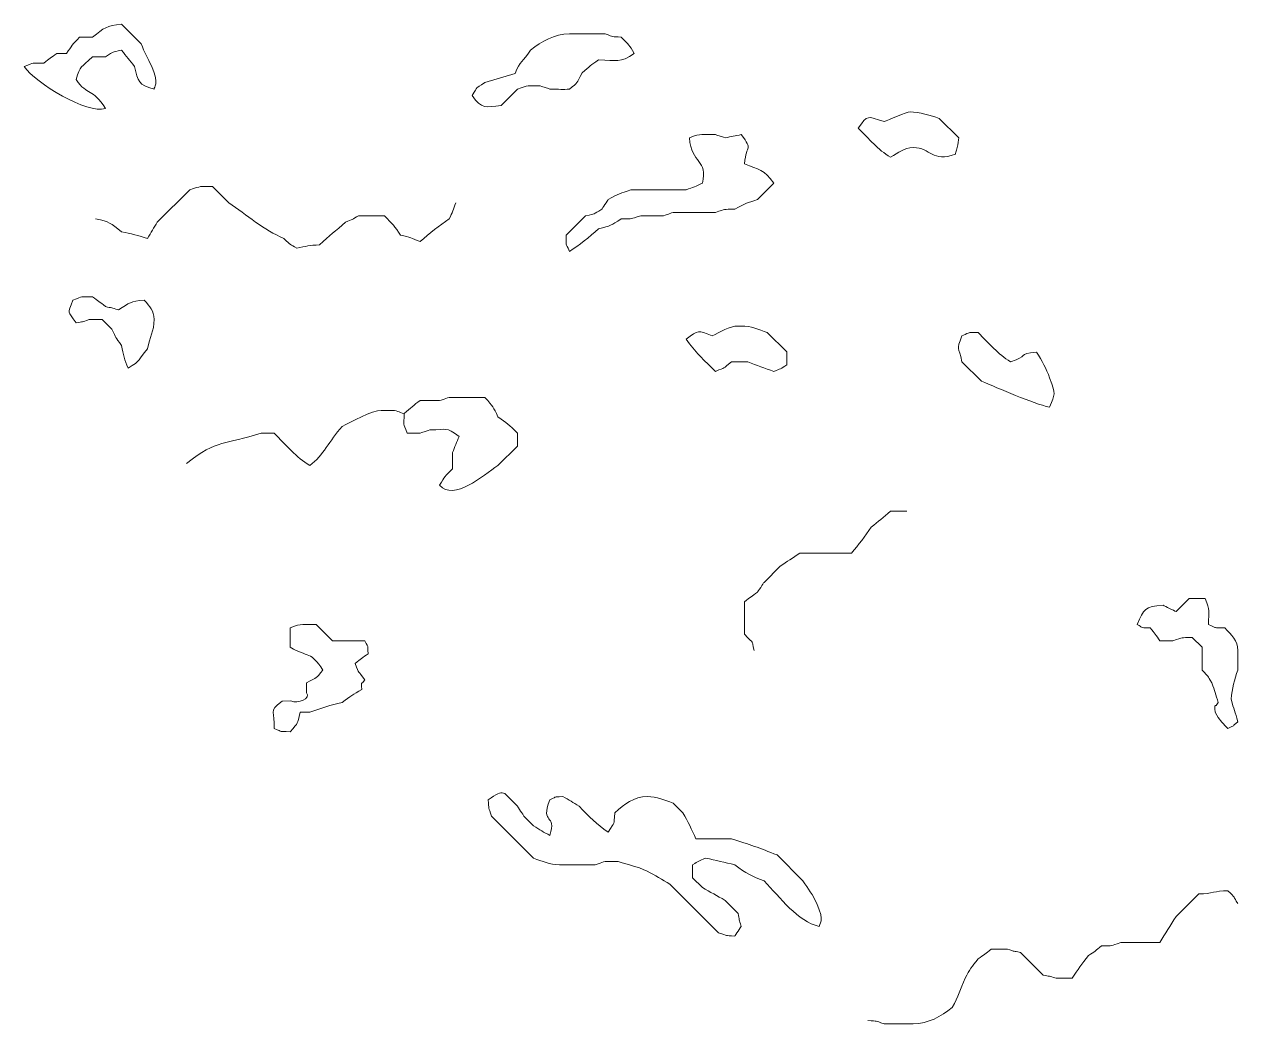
# Model space of a CAD drawing. Header units: millimetres. Extents: x -1760 to -1105, y 422 to 906.
# Drawn here: x -1464.2 to -1411.9, y 587 to 630.1 of the extents above; entities that cross this region are included whole.
import ezdxf

# ---------------------------------------------------------------- set-up
doc = ezdxf.new("R2010")
doc.units = ezdxf.units.MM
doc.header["$MEASUREMENT"] = 0
doc.layers.add('layer 1', color=7, linetype='Continuous')

msp = doc.modelspace()

# ---------------------------------------------------------------- linework, layer by layer
at = {"layer": 'layer 1', "color": 225, "lineweight": 0}
for points, knots in [([(-1458.6352, 627.2791), (-1459.3087, 627.4731), (-1459.3341, 627.5887), (-1459.4752, 628.2593), (-1459.4752, 628.2593), (-1459.6845, 628.5184), (-1459.8255, 628.7002), (-1460.0352, 628.959), (-1460.0352, 628.959), (-1460.5081, 628.8678), (-1460.3167, 628.9207), (-1460.7353, 628.6793), (-1460.7353, 628.6793), (-1460.7353, 628.6793), (-1461.2953, 628.6791), (-1461.2953, 628.6791), (-1461.2953, 628.6791), (-1461.7871, 628.1875), (-1461.8178, 628.3166), (-1461.9951, 627.6991), (-1461.9951, 627.6991), (-1461.5033, 626.957), (-1461.299, 627.3609), (-1460.7349, 626.439), (-1460.7349, 626.439), (-1461.51, 626.1975), (-1463.7401, 627.5262), (-1464.2352, 628.2591), (-1464.2352, 628.2591), (-1463.7563, 628.445), (-1463.9706, 628.3992), (-1463.3952, 628.3992), (-1463.3952, 628.3992), (-1463.1435, 628.5981), (-1463.0913, 628.648), (-1462.8352, 628.819), (-1462.8352, 628.819), (-1462.8352, 628.819), (-1462.4154, 628.819), (-1462.4154, 628.819), (-1462.4154, 628.819), (-1462.1873, 629.1601), (-1462.158, 629.1911), (-1461.8554, 629.519), (-1461.8554, 629.519), (-1461.8554, 629.519), (-1461.2953, 629.5189), (-1461.2953, 629.5189), (-1461.2953, 629.5189), (-1460.779, 629.9263), (-1460.7034, 630.0276), (-1460.0352, 630.0789), (-1460.0352, 630.0789), (-1460.0352, 630.0789), (-1459.1952, 629.2389), (-1459.1952, 629.2389), (-1459.1952, 629.2389), (-1459.0466, 628.8678), (-1458.8986, 628.623), (-1458.737, 628.2588), (-1458.737, 628.2588), (-1458.3809, 627.456), (-1458.6495, 627.3923), (-1458.6352, 627.2786), (-1458.6352, 627.2786), (-1458.6352, 627.2786), (-1458.6352, 627.2791), (-1458.6352, 627.2791)], [0, 0, 0, 0, 0.0555556, 0.0555556, 0.0555556, 0.0555556, 0.1111111, 0.1111111, 0.1111111, 0.1111111, 0.1666667, 0.1666667, 0.1666667, 0.1666667, 0.2222222, 0.2222222, 0.2222222, 0.2222222, 0.2777778, 0.2777778, 0.2777778, 0.2777778, 0.3333333, 0.3333333, 0.3333333, 0.3333333, 0.3888889, 0.3888889, 0.3888889, 0.3888889, 0.4444444, 0.4444444, 0.4444444, 0.4444444, 0.5, 0.5, 0.5, 0.5, 0.5555556, 0.5555556, 0.5555556, 0.5555556, 0.6111111, 0.6111111, 0.6111111, 0.6111111, 0.6666667, 0.6666667, 0.6666667, 0.6666667, 0.7222222, 0.7222222, 0.7222222, 0.7222222, 0.7777778, 0.7777778, 0.7777778, 0.7777778, 0.8333333, 0.8333333, 0.8333333, 0.8333333, 0.8888889, 0.8888889, 0.8888889, 0.8888889, 1, 1, 1, 1]), ([(-1441.9743, 627.4202), (-1441.9509, 627.4119), (-1441.5628, 627.2835), (-1441.5544, 627.2802), (-1441.5544, 627.2802), (-1441.1582, 627.2719), (-1440.9822, 627.263), (-1440.7144, 627.2803), (-1440.7144, 627.2803), (-1440.3115, 627.5927), (-1440.4444, 627.4962), (-1440.1545, 627.9802), (-1440.1545, 627.9802), (-1439.8265, 628.2831), (-1439.7958, 628.3122), (-1439.4545, 628.5403), (-1439.4545, 628.5403), (-1438.6597, 628.5401), (-1438.5316, 628.3806), (-1437.9144, 628.8202), (-1437.9144, 628.8202), (-1438.151, 629.2067), (-1438.1187, 629.1647), (-1438.4743, 629.5203), (-1438.4743, 629.5203), (-1438.917, 629.5543), (-1438.7636, 629.5236), (-1439.1744, 629.6603), (-1439.1744, 629.6603), (-1439.1744, 629.6603), (-1439.5943, 629.6603), (-1439.5943, 629.6603), (-1439.5943, 629.6603), (-1439.5943, 629.6603), (-1440.7144, 629.6603), (-1440.7144, 629.6603), (-1440.7144, 629.6603), (-1441.375, 629.6602), (-1441.8957, 629.3538), (-1442.3945, 628.9602), (-1442.3945, 628.9602), (-1442.7046, 628.4231), (-1442.8579, 628.523), (-1443.0537, 627.9568), (-1443.0537, 627.9568), (-1443.0537, 627.9568), (-1444.3545, 627.5601), (-1444.3545, 627.5601), (-1444.3545, 627.5601), (-1444.8385, 627.2364), (-1444.6034, 627.4699), (-1444.9145, 627.0002), (-1444.9145, 627.0002), (-1444.5074, 626.4005), (-1444.3192, 626.5055), (-1443.6544, 626.5802), (-1443.6544, 626.5802), (-1443.6544, 626.5802), (-1442.9545, 627.28), (-1442.9545, 627.28), (-1442.9545, 627.28), (-1442.4405, 627.4796), (-1442.5659, 627.4202), (-1441.9743, 627.42), (-1441.9743, 627.42), (-1441.9743, 627.42), (-1441.9743, 627.4202), (-1441.9743, 627.4202)], [0, 0, 0, 0, 0.0555556, 0.0555556, 0.0555556, 0.0555556, 0.1111111, 0.1111111, 0.1111111, 0.1111111, 0.1666667, 0.1666667, 0.1666667, 0.1666667, 0.2222222, 0.2222222, 0.2222222, 0.2222222, 0.2777778, 0.2777778, 0.2777778, 0.2777778, 0.3333333, 0.3333333, 0.3333333, 0.3333333, 0.3888889, 0.3888889, 0.3888889, 0.3888889, 0.4444444, 0.4444444, 0.4444444, 0.4444444, 0.5, 0.5, 0.5, 0.5, 0.5555556, 0.5555556, 0.5555556, 0.5555556, 0.6111111, 0.6111111, 0.6111111, 0.6111111, 0.6666667, 0.6666667, 0.6666667, 0.6666667, 0.7222222, 0.7222222, 0.7222222, 0.7222222, 0.7777778, 0.7777778, 0.7777778, 0.7777778, 0.8333333, 0.8333333, 0.8333333, 0.8333333, 0.8888889, 0.8888889, 0.8888889, 0.8888889, 1, 1, 1, 1]), ([(-1424.0534, 624.4795), (-1425.0619, 624.0877), (-1425.1111, 624.7594), (-1425.8733, 624.7592), (-1425.8733, 624.7592), (-1426.2741, 624.7594), (-1426.5043, 624.5264), (-1426.8535, 624.3394), (-1426.8535, 624.3394), (-1427.4074, 624.6781), (-1427.7675, 625.1134), (-1428.2538, 625.5995), (-1428.2538, 625.5995), (-1427.8175, 626.1813), (-1427.8856, 626.1232), (-1427.1334, 625.8795), (-1427.1334, 625.8795), (-1426.9641, 625.9474), (-1426.14, 626.2996), (-1426.0134, 626.2994), (-1426.0134, 626.2994), (-1425.6188, 626.2996), (-1425.1099, 626.1352), (-1424.7533, 626.0193), (-1424.7533, 626.0193), (-1424.7533, 626.0193), (-1423.9133, 625.1794), (-1423.9133, 625.1794), (-1423.9133, 625.1794), (-1423.9133, 624.9746), (-1424.0532, 624.4901), (-1424.0532, 624.4795), (-1424.0532, 624.4795), (-1424.0532, 624.4795), (-1424.0534, 624.4795), (-1424.0534, 624.4795)], [0, 0, 0, 0, 0.1, 0.1, 0.1, 0.1, 0.2, 0.2, 0.2, 0.2, 0.3, 0.3, 0.3, 0.3, 0.4, 0.4, 0.4, 0.4, 0.5, 0.5, 0.5, 0.5, 0.6, 0.6, 0.6, 0.6, 0.7, 0.7, 0.7, 0.7, 0.8, 0.8, 0.8, 0.8, 1, 1, 1, 1]), ([(-1431.8938, 623.2194), (-1431.8938, 623.2194), (-1432.5937, 622.5193), (-1432.5937, 622.5193), (-1432.5937, 622.5193), (-1433.0673, 622.3556), (-1433.1241, 622.3591), (-1433.5739, 622.0995), (-1433.5739, 622.0995), (-1434.1242, 622.0878), (-1433.9192, 622.1198), (-1434.4138, 621.9592), (-1434.4138, 621.9592), (-1434.4138, 621.9592), (-1436.234, 621.9594), (-1436.234, 621.9594), (-1436.234, 621.9594), (-1436.2424, 621.9561), (-1436.6305, 621.8277), (-1436.654, 621.8192), (-1436.654, 621.8192), (-1436.654, 621.8192), (-1437.634, 621.8194), (-1437.634, 621.8194), (-1437.634, 621.8194), (-1438.1284, 621.659), (-1437.9236, 621.6911), (-1438.4739, 621.6793), (-1438.4739, 621.6793), (-1438.9317, 621.4054), (-1438.9179, 621.3722), (-1439.4541, 621.2593), (-1439.4541, 621.2593), (-1439.8559, 620.8887), (-1440.2741, 620.5487), (-1440.7144, 620.2791), (-1440.7144, 620.2791), (-1440.8917, 620.7261), (-1440.8421, 620.413), (-1440.8543, 620.9791), (-1440.8543, 620.9791), (-1440.8543, 620.9791), (-1440.0143, 621.8192), (-1440.0143, 621.8192), (-1440.0143, 621.8192), (-1439.5416, 621.9106), (-1439.7326, 621.8576), (-1439.3142, 622.0991), (-1439.3142, 622.0991), (-1439.3054, 622.1157), (-1439.0495, 622.4953), (-1439.0343, 622.5193), (-1439.0343, 622.5193), (-1438.5845, 622.7789), (-1438.5277, 622.7752), (-1438.0541, 622.9391), (-1438.0541, 622.9391), (-1438.0541, 622.9391), (-1435.6741, 622.9391), (-1435.6741, 622.9391), (-1435.6741, 622.9391), (-1435.3792, 623.037), (-1435.2501, 623.0909), (-1434.9742, 623.2192), (-1434.9742, 623.2192), (-1434.7202, 624.2454), (-1435.4466, 624.0399), (-1435.5341, 625.179), (-1435.5341, 625.179), (-1434.9982, 625.3873), (-1435.0203, 625.3191), (-1434.414, 625.3192), (-1434.414, 625.3192), (-1434.4055, 625.3159), (-1434.0175, 625.1877), (-1433.994, 625.179), (-1433.994, 625.179), (-1433.7145, 625.2332), (-1433.5737, 625.2665), (-1433.2941, 625.3192), (-1433.2941, 625.3192), (-1432.7648, 624.5761), (-1433.0851, 624.9562), (-1433.1541, 624.0591), (-1433.1541, 624.0591), (-1432.5171, 623.7981), (-1432.3224, 623.839), (-1431.894, 623.2192), (-1431.894, 623.2192), (-1431.894, 623.2192), (-1431.8938, 623.2194), (-1431.8938, 623.2194)], [0, 0, 0, 0, 0.0416667, 0.0416667, 0.0416667, 0.0416667, 0.0833333, 0.0833333, 0.0833333, 0.0833333, 0.125, 0.125, 0.125, 0.125, 0.1666667, 0.1666667, 0.1666667, 0.1666667, 0.2083333, 0.2083333, 0.2083333, 0.2083333, 0.25, 0.25, 0.25, 0.25, 0.2916667, 0.2916667, 0.2916667, 0.2916667, 0.3333333, 0.3333333, 0.3333333, 0.3333333, 0.375, 0.375, 0.375, 0.375, 0.4166667, 0.4166667, 0.4166667, 0.4166667, 0.4583333, 0.4583333, 0.4583333, 0.4583333, 0.5, 0.5, 0.5, 0.5, 0.5416667, 0.5416667, 0.5416667, 0.5416667, 0.5833333, 0.5833333, 0.5833333, 0.5833333, 0.625, 0.625, 0.625, 0.625, 0.6666667, 0.6666667, 0.6666667, 0.6666667, 0.7083333, 0.7083333, 0.7083333, 0.7083333, 0.75, 0.75, 0.75, 0.75, 0.7916667, 0.7916667, 0.7916667, 0.7916667, 0.8333333, 0.8333333, 0.8333333, 0.8333333, 0.875, 0.875, 0.875, 0.875, 0.9166667, 0.9166667, 0.9166667, 0.9166667, 1, 1, 1, 1]), ([(-1461.1553, 621.6798), (-1460.5471, 621.5516), (-1460.5277, 621.5084), (-1460.0352, 621.1198), (-1460.0352, 621.1198), (-1459.6355, 621.0441), (-1459.2931, 620.9623), (-1458.915, 620.8399), (-1458.915, 620.8399), (-1458.7717, 621.0828), (-1458.6402, 621.2978), (-1458.4952, 621.5398), (-1458.4952, 621.5398), (-1458.4952, 621.5398), (-1457.095, 622.94), (-1457.095, 622.94), (-1457.095, 622.94), (-1456.5761, 623.1079), (-1456.6946, 623.0798), (-1456.1148, 623.0798), (-1456.1148, 623.0798), (-1456.1148, 623.0798), (-1455.4149, 622.3797), (-1455.4149, 622.3797), (-1455.4149, 622.3797), (-1454.63, 621.8494), (-1453.89, 621.2015), (-1453.0349, 620.8397), (-1453.0349, 620.8397), (-1452.7068, 620.5116), (-1452.7987, 620.6152), (-1452.4747, 620.4199), (-1452.4747, 620.4199), (-1452.0805, 620.4942), (-1451.9311, 620.5503), (-1451.4947, 620.5596), (-1451.4947, 620.5596), (-1451.0745, 620.9709), (-1450.7891, 621.1574), (-1450.3746, 621.5398), (-1450.3746, 621.5398), (-1450.0712, 621.6492), (-1450.0795, 621.6638), (-1449.8144, 621.8197), (-1449.8144, 621.8197), (-1449.8144, 621.8197), (-1448.6945, 621.8197), (-1448.6945, 621.8197), (-1448.6945, 621.8197), (-1448.3342, 621.4516), (-1448.2603, 621.3731), (-1447.9948, 620.9798), (-1447.9948, 620.9798), (-1447.5764, 620.8914), (-1447.5371, 620.8531), (-1447.1547, 620.6998), (-1447.1547, 620.6998), (-1446.7391, 621.0835), (-1446.3398, 621.3789), (-1445.8946, 621.6798), (-1445.8946, 621.6798), (-1445.7594, 621.9642), (-1445.7182, 622.0806), (-1445.6145, 622.3799)], [0, 0, 0, 0, 0.0588235, 0.0588235, 0.0588235, 0.0588235, 0.1176471, 0.1176471, 0.1176471, 0.1176471, 0.1764706, 0.1764706, 0.1764706, 0.1764706, 0.2352941, 0.2352941, 0.2352941, 0.2352941, 0.2941176, 0.2941176, 0.2941176, 0.2941176, 0.3529412, 0.3529412, 0.3529412, 0.3529412, 0.4117647, 0.4117647, 0.4117647, 0.4117647, 0.4705882, 0.4705882, 0.4705882, 0.4705882, 0.5294118, 0.5294118, 0.5294118, 0.5294118, 0.5882353, 0.5882353, 0.5882353, 0.5882353, 0.6470588, 0.6470588, 0.6470588, 0.6470588, 0.7058824, 0.7058824, 0.7058824, 0.7058824, 0.7647059, 0.7647059, 0.7647059, 0.7647059, 0.8235294, 0.8235294, 0.8235294, 0.8235294, 0.8823529, 0.8823529, 0.8823529, 0.8823529, 1, 1, 1, 1]), ([(-1458.9151, 616.079), (-1459.3293, 615.5684), (-1459.187, 615.5943), (-1459.7553, 615.2389), (-1459.7553, 615.2389), (-1459.9093, 615.6146), (-1459.9574, 615.8065), (-1460.0352, 616.2191), (-1460.0352, 616.2191), (-1460.3285, 616.6219), (-1460.2483, 616.4942), (-1460.4552, 616.9191), (-1460.4552, 616.9191), (-1460.4552, 616.9191), (-1460.8752, 617.3389), (-1460.8752, 617.3389), (-1460.8752, 617.3389), (-1460.8752, 617.3389), (-1461.435, 617.3391), (-1461.435, 617.3391), (-1461.435, 617.3391), (-1461.7793, 617.2155), (-1461.6753, 617.261), (-1461.9951, 617.1989), (-1461.9951, 617.1989), (-1462.3835, 617.7443), (-1462.3805, 617.5467), (-1462.1351, 618.1791), (-1462.1351, 618.1791), (-1461.656, 618.3652), (-1461.8709, 618.3191), (-1461.2951, 618.3193), (-1461.2951, 618.3193), (-1461.03, 618.1496), (-1460.9888, 618.1038), (-1460.7351, 617.8991), (-1460.7351, 617.8991), (-1460.4347, 617.8362), (-1460.4943, 617.8649), (-1460.1751, 617.7593), (-1460.1751, 617.7593), (-1459.6572, 618.0695), (-1459.6856, 618.1307), (-1459.055, 618.1793), (-1459.055, 618.1793), (-1458.8109, 617.8699), (-1458.635, 617.7549), (-1458.635, 617.3391), (-1458.635, 617.3391), (-1458.635, 616.8375), (-1458.8201, 616.5819), (-1458.915, 616.0792), (-1458.915, 616.0792), (-1458.915, 616.0792), (-1458.9151, 616.079), (-1458.9151, 616.079)], [0, 0, 0, 0, 0.0666667, 0.0666667, 0.0666667, 0.0666667, 0.1333333, 0.1333333, 0.1333333, 0.1333333, 0.2, 0.2, 0.2, 0.2, 0.2666667, 0.2666667, 0.2666667, 0.2666667, 0.3333333, 0.3333333, 0.3333333, 0.3333333, 0.4, 0.4, 0.4, 0.4, 0.4666667, 0.4666667, 0.4666667, 0.4666667, 0.5333333, 0.5333333, 0.5333333, 0.5333333, 0.6, 0.6, 0.6, 0.6, 0.6666667, 0.6666667, 0.6666667, 0.6666667, 0.7333333, 0.7333333, 0.7333333, 0.7333333, 0.8, 0.8, 0.8, 0.8, 0.8666667, 0.8666667, 0.8666667, 0.8666667, 1, 1, 1, 1]), ([(-1431.3338, 615.3795), (-1431.599, 615.2094), (-1431.6019, 615.2114), (-1431.8936, 615.0993), (-1431.8936, 615.0993), (-1432.2928, 615.2376), (-1432.6231, 615.3625), (-1433.0138, 615.5193), (-1433.0138, 615.5193), (-1433.0138, 615.5193), (-1433.7138, 615.5191), (-1433.7138, 615.5191), (-1433.7138, 615.5191), (-1434.1441, 615.172), (-1433.9228, 615.3068), (-1434.4137, 615.0993), (-1434.4137, 615.0993), (-1434.9206, 615.6065), (-1435.2917, 615.934), (-1435.6738, 616.4995), (-1435.6738, 616.4995), (-1435.1238, 616.8914), (-1435.1875, 616.8854), (-1434.5537, 616.6394), (-1434.5537, 616.6394), (-1434.2267, 616.7914), (-1433.8092, 617.0594), (-1433.4335, 617.0594), (-1433.4335, 617.0594), (-1433.4335, 617.0594), (-1433.2936, 617.0594), (-1433.2936, 617.0594), (-1433.2936, 617.0594), (-1432.862, 617.0594), (-1432.5475, 616.9087), (-1432.1735, 616.7793), (-1432.1735, 616.7793), (-1432.1735, 616.7793), (-1431.3334, 615.9393), (-1431.3334, 615.9393), (-1431.3334, 615.9393), (-1431.3334, 615.9393), (-1431.3336, 615.3795), (-1431.3336, 615.3795), (-1431.3336, 615.3795), (-1431.3336, 615.3795), (-1431.3338, 615.3795), (-1431.3338, 615.3795)], [0, 0, 0, 0, 0.0769231, 0.0769231, 0.0769231, 0.0769231, 0.1538462, 0.1538462, 0.1538462, 0.1538462, 0.2307692, 0.2307692, 0.2307692, 0.2307692, 0.3076923, 0.3076923, 0.3076923, 0.3076923, 0.3846154, 0.3846154, 0.3846154, 0.3846154, 0.4615385, 0.4615385, 0.4615385, 0.4615385, 0.5384615, 0.5384615, 0.5384615, 0.5384615, 0.6153846, 0.6153846, 0.6153846, 0.6153846, 0.6923077, 0.6923077, 0.6923077, 0.6923077, 0.7692308, 0.7692308, 0.7692308, 0.7692308, 0.8461538, 0.8461538, 0.8461538, 0.8461538, 1, 1, 1, 1]), ([(-1419.9931, 613.5588), (-1420.7283, 613.7135), (-1422.1831, 614.3777), (-1422.9335, 614.6787), (-1422.9335, 614.6787), (-1422.9335, 614.6787), (-1423.7734, 615.5188), (-1423.7734, 615.5188), (-1423.7734, 615.5188), (-1423.9047, 616.2125), (-1424.0373, 615.9592), (-1423.7734, 616.639), (-1423.7734, 616.639), (-1423.3265, 616.8165), (-1423.6399, 616.7667), (-1423.0735, 616.7787), (-1423.0735, 616.7787), (-1422.5874, 616.2928), (-1422.227, 615.8575), (-1421.6734, 615.5186), (-1421.6734, 615.5186), (-1420.8948, 615.7425), (-1421.3843, 615.8569), (-1420.5533, 615.9386), (-1420.5533, 615.9386), (-1420.3279, 615.5624), (-1420.1356, 615.2316), (-1419.988, 614.8187), (-1419.988, 614.8187), (-1419.7149, 614.055), (-1419.7603, 614.1661), (-1419.9933, 613.5586), (-1419.9933, 613.5586), (-1419.9933, 613.5586), (-1419.9931, 613.5588), (-1419.9931, 613.5588)], [0, 0, 0, 0, 0.1, 0.1, 0.1, 0.1, 0.2, 0.2, 0.2, 0.2, 0.3, 0.3, 0.3, 0.3, 0.4, 0.4, 0.4, 0.4, 0.5, 0.5, 0.5, 0.5, 0.6, 0.6, 0.6, 0.6, 0.7, 0.7, 0.7, 0.7, 0.8, 0.8, 0.8, 0.8, 1, 1, 1, 1]), ([(-1447.1547, 613.8398), (-1447.1547, 613.8398), (-1446.3147, 613.8399), (-1446.3147, 613.8399), (-1446.3147, 613.8399), (-1446.3062, 613.8433), (-1445.918, 613.9713), (-1445.8947, 613.98), (-1445.8947, 613.98), (-1445.8947, 613.98), (-1444.3547, 613.9798), (-1444.3547, 613.9798), (-1444.3547, 613.9798), (-1443.9875, 613.5727), (-1444.0081, 613.5784), (-1443.7947, 613.1399), (-1443.7947, 613.1399), (-1443.4013, 612.874), (-1443.3228, 612.8), (-1442.9547, 612.4398), (-1442.9547, 612.4398), (-1442.9547, 612.4398), (-1442.9547, 611.8797), (-1442.9547, 611.8797), (-1442.9547, 611.8797), (-1442.9547, 611.8797), (-1443.7947, 611.0398), (-1443.7947, 611.0398), (-1443.7947, 611.0398), (-1444.4498, 610.6113), (-1445.6931, 609.4758), (-1446.3149, 610.1998), (-1446.3149, 610.1998), (-1446.075, 610.5972), (-1446.1076, 610.5392), (-1445.7547, 610.8996), (-1445.7547, 610.8996), (-1445.7547, 610.8996), (-1445.7547, 611.5996), (-1445.7547, 611.5996), (-1445.7547, 611.5996), (-1445.6607, 611.8293), (-1445.5672, 612.0692), (-1445.4748, 612.2995), (-1445.4748, 612.2995), (-1446.0746, 612.7271), (-1445.9563, 612.5795), (-1446.7349, 612.5795), (-1446.7349, 612.5795), (-1446.7433, 612.5761), (-1447.1314, 612.4482), (-1447.1548, 612.4396), (-1447.1548, 612.4396), (-1447.1548, 612.4396), (-1447.7147, 612.4398), (-1447.7147, 612.4398), (-1447.7147, 612.4398), (-1447.9008, 612.9187), (-1447.8548, 612.7042), (-1447.8364, 613.2894), (-1447.8364, 613.2894), (-1447.5702, 613.4951), (-1447.4152, 613.6727), (-1447.1548, 613.8394), (-1447.1548, 613.8394), (-1447.1548, 613.8394), (-1447.1547, 613.8398), (-1447.1547, 613.8398)], [0, 0, 0, 0, 0.0555556, 0.0555556, 0.0555556, 0.0555556, 0.1111111, 0.1111111, 0.1111111, 0.1111111, 0.1666667, 0.1666667, 0.1666667, 0.1666667, 0.2222222, 0.2222222, 0.2222222, 0.2222222, 0.2777778, 0.2777778, 0.2777778, 0.2777778, 0.3333333, 0.3333333, 0.3333333, 0.3333333, 0.3888889, 0.3888889, 0.3888889, 0.3888889, 0.4444444, 0.4444444, 0.4444444, 0.4444444, 0.5, 0.5, 0.5, 0.5, 0.5555556, 0.5555556, 0.5555556, 0.5555556, 0.6111111, 0.6111111, 0.6111111, 0.6111111, 0.6666667, 0.6666667, 0.6666667, 0.6666667, 0.7222222, 0.7222222, 0.7222222, 0.7222222, 0.7777778, 0.7777778, 0.7777778, 0.7777778, 0.8333333, 0.8333333, 0.8333333, 0.8333333, 0.8888889, 0.8888889, 0.8888889, 0.8888889, 1, 1, 1, 1]), ([(-1447.8546, 613.2801), (-1448.059, 613.3535), (-1448.174, 613.4198), (-1448.4146, 613.4198), (-1448.4146, 613.4198), (-1448.4146, 613.4198), (-1448.8346, 613.42), (-1448.8346, 613.42), (-1448.8346, 613.42), (-1449.2011, 613.4198), (-1450.181, 612.9197), (-1450.5147, 612.7201), (-1450.5147, 612.7201), (-1451.0758, 612.112), (-1451.3291, 611.4818), (-1451.9147, 611.04), (-1451.9147, 611.04), (-1452.4909, 611.3926), (-1452.9446, 611.9298), (-1453.4549, 612.4399), (-1453.4549, 612.4399), (-1453.4549, 612.4399), (-1454.0147, 612.4401), (-1454.0147, 612.4401), (-1454.0147, 612.4401), (-1455.5931, 611.9282), (-1455.8813, 612.1946), (-1457.228, 611.1317)], [0, 0, 0, 0, 0.125, 0.125, 0.125, 0.125, 0.25, 0.25, 0.25, 0.25, 0.375, 0.375, 0.375, 0.375, 0.5, 0.5, 0.5, 0.5, 0.625, 0.625, 0.625, 0.625, 0.75, 0.75, 0.75, 0.75, 1, 1, 1, 1]), ([(-1432.7337, 603.0582), (-1432.883, 603.6072), (-1432.687, 603.2516), (-1433.1539, 603.758), (-1433.1539, 603.758), (-1433.1539, 603.758), (-1433.1537, 605.1581), (-1433.1537, 605.1581), (-1433.1537, 605.1581), (-1432.902, 605.3573), (-1432.8496, 605.4072), (-1432.5937, 605.5783), (-1432.5937, 605.5783), (-1432.5847, 605.5949), (-1432.3289, 605.9743), (-1432.3138, 605.9983), (-1432.3138, 605.9983), (-1432.3138, 605.9983), (-1431.6139, 606.698), (-1431.6139, 606.698), (-1431.6139, 606.698), (-1431.33, 606.8837), (-1431.0574, 607.0726), (-1430.7739, 607.2582), (-1430.7739, 607.2582), (-1430.7739, 607.2582), (-1428.534, 607.2582), (-1428.534, 607.2582), (-1428.534, 607.2582), (-1428.2297, 607.6334), (-1427.9572, 607.9886), (-1427.6938, 608.3781), (-1427.6938, 608.3781), (-1427.3659, 608.6443), (-1427.1796, 608.7773), (-1426.8539, 609.0784), (-1426.8539, 609.0784), (-1426.8539, 609.0784), (-1426.154, 609.0782), (-1426.154, 609.0782)], [0, 0, 0, 0, 0.0909091, 0.0909091, 0.0909091, 0.0909091, 0.1818182, 0.1818182, 0.1818182, 0.1818182, 0.2727273, 0.2727273, 0.2727273, 0.2727273, 0.3636364, 0.3636364, 0.3636364, 0.3636364, 0.4545455, 0.4545455, 0.4545455, 0.4545455, 0.5454545, 0.5454545, 0.5454545, 0.5454545, 0.6363636, 0.6363636, 0.6363636, 0.6363636, 0.7272727, 0.7272727, 0.7272727, 0.7272727, 0.8181818, 0.8181818, 0.8181818, 0.8181818, 1, 1, 1, 1]), ([(-1412.8527, 600.3992), (-1412.613, 600.0016), (-1412.6457, 600.0596), (-1412.2927, 599.6993), (-1412.2927, 599.6993), (-1411.9502, 599.8552), (-1412.1567, 599.755), (-1411.8727, 599.9789), (-1411.8727, 599.9789), (-1411.9696, 600.438), (-1412.0558, 600.498), (-1412.1526, 600.9582), (-1412.1526, 600.9582), (-1412.1172, 601.4196), (-1412.0075, 601.8025), (-1411.8727, 602.2183), (-1411.8727, 602.2183), (-1411.8727, 602.2183), (-1411.8727, 602.6383), (-1411.8727, 602.6383), (-1411.8727, 602.6383), (-1411.8727, 602.6383), (-1411.8729, 603.0582), (-1411.8729, 603.0582), (-1411.8729, 603.0582), (-1411.8727, 603.507), (-1412.1327, 603.7132), (-1412.4328, 604.0383), (-1412.4328, 604.0383), (-1412.9991, 604.0499), (-1412.6857, 604.001), (-1413.1327, 604.1783), (-1413.1327, 604.1783), (-1413.1327, 604.7847), (-1413.0646, 604.7625), (-1413.2727, 605.2984), (-1413.2727, 605.2984), (-1413.2727, 605.2984), (-1413.9726, 605.2985), (-1413.9726, 605.2985), (-1413.9726, 605.2985), (-1413.9726, 605.2985), (-1414.5326, 604.7385), (-1414.5326, 604.7385), (-1414.5326, 604.7385), (-1414.6295, 604.7895), (-1415.0033, 604.9676), (-1415.0925, 605.0183), (-1415.0925, 605.0183), (-1415.8972, 604.9565), (-1415.9219, 604.8659), (-1416.2127, 604.1783), (-1416.2127, 604.1783), (-1415.9275, 604.0654), (-1416.1933, 604.0386), (-1415.6527, 604.0386), (-1415.6527, 604.0386), (-1415.4481, 603.785), (-1415.4024, 603.7433), (-1415.2329, 603.4784), (-1415.2329, 603.4784), (-1415.2329, 603.4784), (-1414.6727, 603.4784), (-1414.6727, 603.4784), (-1414.6727, 603.4784), (-1414.1783, 603.6389), (-1414.3831, 603.6068), (-1413.8327, 603.6184), (-1413.8327, 603.6184), (-1413.8327, 603.6184), (-1413.4129, 603.1985), (-1413.4129, 603.1985), (-1413.4129, 603.1985), (-1413.4129, 603.1985), (-1413.4128, 602.2185), (-1413.4128, 602.2185), (-1413.4128, 602.2185), (-1413.0967, 601.8754), (-1413.2016, 602.0253), (-1412.9928, 601.6584), (-1412.9928, 601.6584), (-1412.8578, 601.3291), (-1412.8224, 601.1568), (-1412.7129, 600.819), (-1412.7129, 600.819), (-1412.8861, 600.5015), (-1412.8529, 600.906), (-1412.8529, 600.3995), (-1412.8529, 600.3995), (-1412.8529, 600.3995), (-1412.8527, 600.3992), (-1412.8527, 600.3992)], [0, 0, 0, 0, 0.0416667, 0.0416667, 0.0416667, 0.0416667, 0.0833333, 0.0833333, 0.0833333, 0.0833333, 0.125, 0.125, 0.125, 0.125, 0.1666667, 0.1666667, 0.1666667, 0.1666667, 0.2083333, 0.2083333, 0.2083333, 0.2083333, 0.25, 0.25, 0.25, 0.25, 0.2916667, 0.2916667, 0.2916667, 0.2916667, 0.3333333, 0.3333333, 0.3333333, 0.3333333, 0.375, 0.375, 0.375, 0.375, 0.4166667, 0.4166667, 0.4166667, 0.4166667, 0.4583333, 0.4583333, 0.4583333, 0.4583333, 0.5, 0.5, 0.5, 0.5, 0.5416667, 0.5416667, 0.5416667, 0.5416667, 0.5833333, 0.5833333, 0.5833333, 0.5833333, 0.625, 0.625, 0.625, 0.625, 0.6666667, 0.6666667, 0.6666667, 0.6666667, 0.7083333, 0.7083333, 0.7083333, 0.7083333, 0.75, 0.75, 0.75, 0.75, 0.7916667, 0.7916667, 0.7916667, 0.7916667, 0.8333333, 0.8333333, 0.8333333, 0.8333333, 0.875, 0.875, 0.875, 0.875, 0.9166667, 0.9166667, 0.9166667, 0.9166667, 1, 1, 1, 1]), ([(-1452.7548, 603.1985), (-1451.9951, 602.76), (-1451.858, 603.0231), (-1451.3548, 602.2183), (-1451.3548, 602.2183), (-1451.667, 601.8154), (-1451.5707, 601.9481), (-1452.0549, 601.6581), (-1452.0549, 601.6581), (-1452.0549, 601.6581), (-1452.0547, 601.2381), (-1452.0547, 601.2381), (-1452.0547, 601.2381), (-1451.8415, 600.9852), (-1452.4361, 600.7548), (-1452.7291, 600.8825), (-1452.7291, 600.8825), (-1452.7291, 600.8825), (-1453.11, 600.8677), (-1453.11, 600.8677), (-1453.11, 600.8677), (-1453.7331, 600.4373), (-1453.3847, 600.4103), (-1453.4549, 599.6975), (-1453.4549, 599.6975), (-1453.0079, 599.5201), (-1453.3212, 599.5698), (-1452.7548, 599.5578), (-1452.7548, 599.5578), (-1452.393, 600.0161), (-1452.4553, 599.8259), (-1452.3346, 600.3981), (-1452.3346, 600.3981), (-1452.3346, 600.3981), (-1451.9148, 600.3987), (-1451.9148, 600.3987), (-1451.9148, 600.3987), (-1451.4467, 600.5606), (-1451.0116, 600.725), (-1450.5149, 600.8186), (-1450.5149, 600.8186), (-1450.1533, 601.104), (-1450.0467, 601.1559), (-1449.6749, 601.3781), (-1449.6749, 601.3781), (-1449.6747, 601.8473), (-1449.7155, 601.5074), (-1449.5347, 601.7981), (-1449.5347, 601.7981), (-1449.8709, 602.2246), (-1449.7518, 602.004), (-1449.9547, 602.4989), (-1449.9547, 602.4989), (-1449.7068, 602.6949), (-1449.655, 602.752), (-1449.3946, 602.9184), (-1449.3946, 602.9184), (-1449.4347, 603.4276), (-1449.3604, 603.0734), (-1449.5347, 603.4782), (-1449.5347, 603.4782), (-1449.5347, 603.4782), (-1450.9348, 603.4782), (-1450.9348, 603.4782), (-1450.9348, 603.4782), (-1450.9348, 603.4782), (-1451.6349, 604.1779), (-1451.6349, 604.1779), (-1451.6349, 604.1779), (-1452.2412, 604.1781), (-1452.2189, 604.246), (-1452.7548, 604.0383), (-1452.7548, 604.0383), (-1452.7548, 604.0383), (-1452.7548, 603.1985), (-1452.7548, 603.1985)], [0, 0, 0, 0, 0.05, 0.05, 0.05, 0.05, 0.1, 0.1, 0.1, 0.1, 0.15, 0.15, 0.15, 0.15, 0.2, 0.2, 0.2, 0.2, 0.25, 0.25, 0.25, 0.25, 0.3, 0.3, 0.3, 0.3, 0.35, 0.35, 0.35, 0.35, 0.4, 0.4, 0.4, 0.4, 0.45, 0.45, 0.45, 0.45, 0.5, 0.5, 0.5, 0.5, 0.55, 0.55, 0.55, 0.55, 0.6, 0.6, 0.6, 0.6, 0.65, 0.65, 0.65, 0.65, 0.7, 0.7, 0.7, 0.7, 0.75, 0.75, 0.75, 0.75, 0.8, 0.8, 0.8, 0.8, 0.85, 0.85, 0.85, 0.85, 0.9, 0.9, 0.9, 0.9, 1, 1, 1, 1]), ([(-1429.9336, 591.1588), (-1430.8612, 591.3542), (-1431.6117, 592.4166), (-1432.3138, 593.1188), (-1432.3138, 593.1188), (-1432.8738, 593.3433), (-1433.0743, 593.4246), (-1433.5737, 593.8187), (-1433.5737, 593.8187), (-1434.0164, 593.9023), (-1434.3911, 594.0152), (-1434.8338, 594.0988), (-1434.8338, 594.0988), (-1435.1372, 593.9894), (-1435.1291, 593.9746), (-1435.3938, 593.8185), (-1435.3938, 593.8185), (-1435.3938, 593.8185), (-1435.3938, 593.2587), (-1435.3938, 593.2587), (-1435.3938, 593.2587), (-1435.3938, 593.2587), (-1434.9739, 592.8389), (-1434.9739, 592.8389), (-1434.9739, 592.8389), (-1434.6313, 592.6337), (-1434.3362, 592.4838), (-1433.9937, 592.2788), (-1433.9937, 592.2788), (-1433.9937, 592.2788), (-1433.4336, 591.7186), (-1433.4336, 591.7186), (-1433.4336, 591.7186), (-1433.3709, 591.4181), (-1433.3996, 591.4779), (-1433.2938, 591.1588), (-1433.2938, 591.1588), (-1433.3028, 591.1422), (-1433.5585, 590.7626), (-1433.5739, 590.7388), (-1433.5739, 590.7388), (-1434.0544, 590.7767), (-1433.8261, 590.7339), (-1434.2736, 590.8787), (-1434.2736, 590.8787), (-1434.2736, 590.8787), (-1436.3737, 592.9789), (-1436.3737, 592.9789), (-1436.3737, 592.9789), (-1436.7005, 593.1745), (-1437.0219, 593.3613), (-1437.3539, 593.5389), (-1437.3539, 593.5389), (-1437.8599, 593.7741), (-1438.1056, 593.7942), (-1438.614, 593.9589), (-1438.614, 593.9589), (-1438.614, 593.9589), (-1439.174, 593.9589), (-1439.174, 593.9589), (-1439.174, 593.9589), (-1439.1827, 593.9556), (-1439.5705, 593.8273), (-1439.5942, 593.8187), (-1439.5942, 593.8187), (-1439.5942, 593.8187), (-1440.4341, 593.8189), (-1440.4341, 593.8189), (-1440.4341, 593.8189), (-1440.4341, 593.8189), (-1441.134, 593.8187), (-1441.134, 593.8187), (-1441.134, 593.8187), (-1441.5657, 593.8187), (-1441.8802, 593.9693), (-1442.2543, 594.0988), (-1442.2543, 594.0988), (-1442.2543, 594.0988), (-1444.0742, 595.9189), (-1444.0742, 595.9189), (-1444.0742, 595.9189), (-1444.2104, 596.3299), (-1444.1802, 596.1765), (-1444.2143, 596.6189), (-1444.2143, 596.6189), (-1443.4941, 597.132), (-1443.6072, 596.9776), (-1442.9542, 596.3388), (-1442.9542, 596.3388), (-1442.9452, 596.3222), (-1442.6896, 595.9426), (-1442.6741, 595.9189), (-1442.6741, 595.9189), (-1442.6741, 595.9189), (-1442.2543, 595.4988), (-1442.2543, 595.4988), (-1442.2543, 595.4988), (-1442.0013, 595.3296), (-1441.8152, 595.2187), (-1441.5542, 595.079), (-1441.5542, 595.079), (-1441.2466, 596.0668), (-1441.9872, 595.5036), (-1441.5544, 596.6192), (-1441.5544, 596.6192), (-1441.1496, 596.7931), (-1441.5034, 596.7189), (-1440.9942, 596.7591), (-1440.9942, 596.7591), (-1440.726, 596.6183), (-1440.5516, 596.5076), (-1440.2942, 596.3389), (-1440.2942, 596.3389), (-1439.8206, 595.8651), (-1439.5619, 595.5755), (-1439.0341, 595.219), (-1439.0341, 595.219), (-1438.7205, 595.7627), (-1438.8018, 595.439), (-1438.7542, 596.059), (-1438.7542, 596.059), (-1438.343, 596.4386), (-1437.921, 596.7587), (-1437.354, 596.7589), (-1437.354, 596.7589), (-1436.9224, 596.7587), (-1436.6081, 596.6083), (-1436.234, 596.479), (-1436.234, 596.479), (-1436.234, 596.479), (-1435.8142, 596.059), (-1435.8142, 596.059), (-1435.8142, 596.059), (-1435.5907, 595.6858), (-1435.4339, 595.3256), (-1435.254, 594.9388), (-1435.254, 594.9388), (-1435.254, 594.9388), (-1433.7139, 594.9389), (-1433.7139, 594.9389), (-1433.7139, 594.9389), (-1432.9461, 594.6897), (-1432.505, 594.5399), (-1431.7537, 594.2387), (-1431.7537, 594.2387), (-1431.7537, 594.2387), (-1430.6337, 593.1186), (-1430.6337, 593.1186), (-1430.6337, 593.1186), (-1430.41, 592.7762), (-1430.2091, 592.5223), (-1430.0343, 592.1386), (-1430.0343, 592.1386), (-1429.6754, 591.3496), (-1429.9465, 591.2602), (-1429.9338, 591.1586), (-1429.9338, 591.1586), (-1429.9338, 591.1586), (-1429.9336, 591.1588), (-1429.9336, 591.1588)], [0, 0, 0, 0, 0.0243902, 0.0243902, 0.0243902, 0.0243902, 0.0487805, 0.0487805, 0.0487805, 0.0487805, 0.0731707, 0.0731707, 0.0731707, 0.0731707, 0.097561, 0.097561, 0.097561, 0.097561, 0.1219512, 0.1219512, 0.1219512, 0.1219512, 0.1463415, 0.1463415, 0.1463415, 0.1463415, 0.1707317, 0.1707317, 0.1707317, 0.1707317, 0.195122, 0.195122, 0.195122, 0.195122, 0.2195122, 0.2195122, 0.2195122, 0.2195122, 0.2439024, 0.2439024, 0.2439024, 0.2439024, 0.2682927, 0.2682927, 0.2682927, 0.2682927, 0.2926829, 0.2926829, 0.2926829, 0.2926829, 0.3170732, 0.3170732, 0.3170732, 0.3170732, 0.3414634, 0.3414634, 0.3414634, 0.3414634, 0.3658537, 0.3658537, 0.3658537, 0.3658537, 0.3902439, 0.3902439, 0.3902439, 0.3902439, 0.4146341, 0.4146341, 0.4146341, 0.4146341, 0.4390244, 0.4390244, 0.4390244, 0.4390244, 0.4634146, 0.4634146, 0.4634146, 0.4634146, 0.4878049, 0.4878049, 0.4878049, 0.4878049, 0.5121951, 0.5121951, 0.5121951, 0.5121951, 0.5365854, 0.5365854, 0.5365854, 0.5365854, 0.5609756, 0.5609756, 0.5609756, 0.5609756, 0.5853659, 0.5853659, 0.5853659, 0.5853659, 0.6097561, 0.6097561, 0.6097561, 0.6097561, 0.6341463, 0.6341463, 0.6341463, 0.6341463, 0.6585366, 0.6585366, 0.6585366, 0.6585366, 0.6829268, 0.6829268, 0.6829268, 0.6829268, 0.7073171, 0.7073171, 0.7073171, 0.7073171, 0.7317073, 0.7317073, 0.7317073, 0.7317073, 0.7560976, 0.7560976, 0.7560976, 0.7560976, 0.7804878, 0.7804878, 0.7804878, 0.7804878, 0.804878, 0.804878, 0.804878, 0.804878, 0.8292683, 0.8292683, 0.8292683, 0.8292683, 0.8536585, 0.8536585, 0.8536585, 0.8536585, 0.8780488, 0.8780488, 0.8780488, 0.8780488, 0.902439, 0.902439, 0.902439, 0.902439, 0.9268293, 0.9268293, 0.9268293, 0.9268293, 0.9512195, 0.9512195, 0.9512195, 0.9512195, 1, 1, 1, 1]), ([(-1427.8335, 587.0974), (-1427.3726, 587.0611), (-1427.5643, 587.1008), (-1427.1334, 586.9574), (-1427.1334, 586.9574), (-1427.1334, 586.9574), (-1426.7135, 586.9576), (-1426.7135, 586.9576), (-1426.7135, 586.9576), (-1426.7135, 586.9576), (-1425.8735, 586.9574), (-1425.8735, 586.9574), (-1425.8735, 586.9574), (-1425.2129, 586.9576), (-1424.6922, 587.2638), (-1424.1934, 587.6573), (-1424.1934, 587.6573), (-1423.9147, 588.1404), (-1423.8597, 588.4309), (-1423.6335, 588.9176), (-1423.6335, 588.9176), (-1423.4226, 589.3123), (-1423.3686, 589.3935), (-1423.0737, 589.7575), (-1423.0737, 589.7575), (-1422.8088, 589.9274), (-1422.7671, 589.9729), (-1422.5135, 590.1775), (-1422.5135, 590.1775), (-1422.5135, 590.1775), (-1421.8136, 590.1775), (-1421.8136, 590.1775), (-1421.8136, 590.1775), (-1421.4694, 590.0537), (-1421.5737, 590.0994), (-1421.2535, 590.0375), (-1421.2535, 590.0375), (-1421.2535, 590.0375), (-1420.2735, 589.0575), (-1420.2735, 589.0575), (-1420.2735, 589.0575), (-1419.9728, 588.9943), (-1420.0328, 589.0232), (-1419.7135, 588.9176), (-1419.7135, 588.9176), (-1419.7135, 588.9176), (-1419.0136, 588.9174), (-1419.0136, 588.9174), (-1419.0136, 588.9174), (-1418.7742, 589.2832), (-1418.6005, 589.5434), (-1418.3135, 589.8976), (-1418.3135, 589.8976), (-1418.0486, 590.0669), (-1418.0073, 590.113), (-1417.7537, 590.3174), (-1417.7537, 590.3174), (-1417.2032, 590.329), (-1417.4081, 590.2971), (-1416.9137, 590.4575), (-1416.9137, 590.4575), (-1416.9137, 590.4575), (-1415.2334, 590.4573), (-1415.2334, 590.4573), (-1415.2334, 590.4573), (-1414.9994, 590.8485), (-1414.7866, 591.19), (-1414.5337, 591.5775), (-1414.5337, 591.5775), (-1414.5337, 591.5775), (-1413.5535, 592.5575), (-1413.5535, 592.5575), (-1413.5535, 592.5575), (-1412.9667, 592.5708), (-1412.8802, 592.6851), (-1412.2936, 592.6976), (-1412.2936, 592.6976), (-1411.9651, 592.3695), (-1412.0687, 592.4614), (-1411.8734, 592.1375)], [0, 0, 0, 0, 0.047619, 0.047619, 0.047619, 0.047619, 0.0952381, 0.0952381, 0.0952381, 0.0952381, 0.1428571, 0.1428571, 0.1428571, 0.1428571, 0.1904762, 0.1904762, 0.1904762, 0.1904762, 0.2380952, 0.2380952, 0.2380952, 0.2380952, 0.2857143, 0.2857143, 0.2857143, 0.2857143, 0.3333333, 0.3333333, 0.3333333, 0.3333333, 0.3809524, 0.3809524, 0.3809524, 0.3809524, 0.4285714, 0.4285714, 0.4285714, 0.4285714, 0.4761905, 0.4761905, 0.4761905, 0.4761905, 0.5238095, 0.5238095, 0.5238095, 0.5238095, 0.5714286, 0.5714286, 0.5714286, 0.5714286, 0.6190476, 0.6190476, 0.6190476, 0.6190476, 0.6666667, 0.6666667, 0.6666667, 0.6666667, 0.7142857, 0.7142857, 0.7142857, 0.7142857, 0.7619048, 0.7619048, 0.7619048, 0.7619048, 0.8095238, 0.8095238, 0.8095238, 0.8095238, 0.8571429, 0.8571429, 0.8571429, 0.8571429, 0.9047619, 0.9047619, 0.9047619, 0.9047619, 1, 1, 1, 1])]:
    msp.add_open_spline(points, degree=3, knots=knots, dxfattribs=at)

doc.saveas('drawing.dxf')
